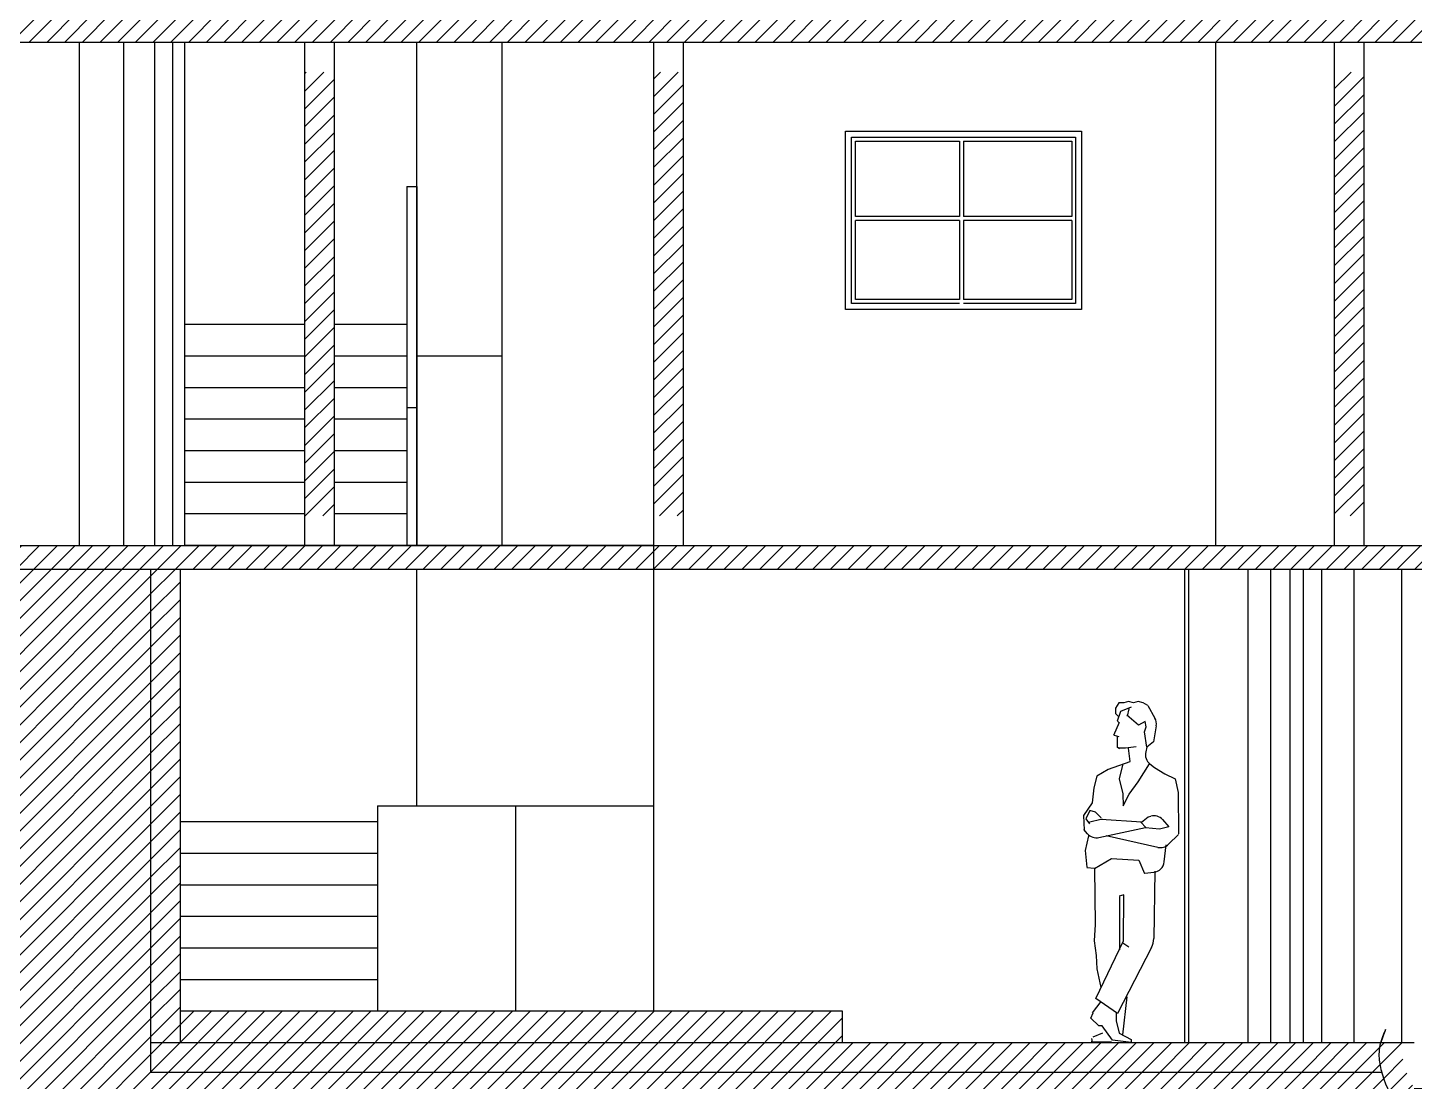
# Model space of a CAD drawing. Header units: millimetres. Extents: x -54.3 to 12.1, y 152.8 to 185.4.
# Drawn here: x -2.07 to 4.97, y 157.85 to 163.19 of the extents above; entities that cross this region are included whole.
import ezdxf

# ---------------------------------------------------------------- set-up
doc = ezdxf.new("R2010")
doc.units = ezdxf.units.MM
doc.header["$LTSCALE"] = 2
for name, color, linetype in [('AUXILIARES', 210, 'Continuous'), ('MUEBLES', 8, 'Continuous'), ('MUROS', 30, 'Continuous'), ('PISO EXTERIOR', 55, 'Continuous'), ('PISO INTERIOR', 41, 'Continuous'), ('VENTANAS', 170, 'Continuous')]:
    doc.layers.add(name, color=color, linetype=linetype)
pattern_1 = [(44.99999999999996, (-179.6608391449199, 34.28022411355022), (-0.04490128060534574, 0.04490128060534579), [])]

# ---------------------------------------------------------------- blocks, each defined once
blk = doc.blocks.new('hombre 2')
at = {"color": 0, "linetype": 'ByBlock', "lineweight": -2}
for p, q in [((-0.06185434528413225, 1.70757812739393), (-0.07821129507297542, 1.680351386667866)), ((-0.03731892060085329, 1.70757812739393), (-0.06185434528413225, 1.70757812739393)), ((-0.01278349591757433, 1.714384812575418), (-0.03731892060085329, 1.70757812739393)), ((0.01175192876570463, 1.70757812739393), (-0.01278349591757433, 1.714384812575418)), ((0.03628735344898359, 1.714384812575418), (0.01175192876570463, 1.70757812739393)), ((0.06082277813226256, 1.70757812739393), (0.03628735344898359, 1.714384812575418)), ((0.08535820281554152, 1.693964757030898), (0.06082277813226256, 1.70757812739393)), ((0.08554908531715455, 1.694374134398572), (0.1208552380177821, 1.62956772966362)), ((-0.07821129507297542, 1.680351386667866), (-0.07821129507297542, 1.65312464594183)), ((-0.07821129507297542, 1.65312464594183), (-0.06278063990981764, 1.635711904466802)), ((-0.06914241142069955, 1.616023895791074), (-0.05146721019656297, 1.664584877649304)), ((-0.05146721019656297, 1.664584877649304), (0.002655824059559109, 1.687107319791949)), ((0.03817062906517776, 1.593724212495118), (-0.02092687996994869, 1.644953214661541)), ((-0.01069512372839654, 1.677052228471382), (-0.02029040353596656, 1.639924370277157)), ((-0.08772548083399556, 1.54329880251953), (-0.05826043383632395, 1.608590668025755)), ((-0.06127390455199588, 1.607787075834921), (-0.06914241142069955, 1.614215813361682)), ((0.07165363701710703, 1.613412221170847), (0.03817062906517776, 1.593724212495118)), ((0.06847275126168029, 1.561178728765867), (0.07701091828940321, 1.5862909847298)), ((0.07935472884602746, 1.482828490158369), (0.06847275126168029, 1.561178728765867)), ((0.07701091828940321, 1.5862909847298), (0.07165363701710703, 1.613412221170847)), ((0.1273505194988047, 1.590999481373245), (0.1136748119967592, 1.508945236360859)), ((-0.08638976996741121, 1.54421768303763), (-0.06185434528413225, 1.537410997856142)), ((-0.07003282017853962, 1.537410997856142), (-0.07003282017853962, 1.482957516404042)), ((-0.06996059051687098, 1.485002979521965), (-0.05926257507110222, 1.476623102960474)), ((-0.02891594592318825, 1.476897859793837), (-0.0604877159059356, 1.476897859793837)), ((0.02520708833296226, 1.484405340508061), (-0.02891594592318825, 1.476897859793837)), ((-0.0153851873591293, 1.476897859793837), (-0.006364681649785098, 1.409330533365875)), ((0.07996480879620549, 1.483292746120469), (0.07414739869957998, 1.459084516829193)), ((0.1136748119967592, 1.508945236360859), (0.07935472884602746, 1.482828490158369)), ((-0.006359387316535958, 1.409057933893848), (-0.116814575446881, 1.369739943562053)), ((-0.116814575446881, 1.369739943562053), (-0.1728279918763747, 1.335086564450535)), ((-0.04101668474109488, 1.398853106214972), (-0.06061911031119394, 1.32168816257655)), ((0.03666389370735601, 1.307444494506257), (0.09408725234487747, 1.397848615976415)), ((0.09575890611020554, 1.397619663033765), (0.1185758870140035, 1.379957002886073)), ((0.1185758870140035, 1.379957002886073), (0.1710531028041089, 1.347135654242237)), ((0.1710531028041089, 1.347135654242237), (0.2239232297763749, 1.321811497571218)), ((-0.1894834964632821, 1.275817173856126), (-0.1979166799947052, 1.201081302523988)), ((-0.1728279918763747, 1.335086564450535), (-0.1894834964632821, 1.275817173856126)), ((-0.06061911031119394, 1.32168816257655), (-0.04202786358328581, 1.245536000868128)), ((-0.01049936161402343, 1.243883662095783), (0.03666389370735601, 1.307444494506257)), ((0.2239232297763749, 1.321811497571218), (0.2384033159765409, 1.253392576231647)), ((-0.1979166799947052, 1.201081302523988), (-0.2419895260231328, 1.135731010333046)), ((-0.04202786358328581, 1.245536000868128), (-0.0406670813306107, 1.18532241668953)), ((-0.0406670813306107, 1.18532241668953), (-0.01049936161402343, 1.243883662095783)), ((0.2384033159765409, 1.253392576231647), (0.2393711870470554, 1.185681800080232)), ((-0.2419895260231328, 1.135731010333046), (-0.2382316015778372, 1.062549774345968)), ((-0.2087665545801656, 1.16139161382003), (-0.2301956796693787, 1.119403921848317)), ((-0.1809756579800705, 1.152752997768431), (-0.2087665545801656, 1.16139161382003)), ((-0.1513431959426441, 1.124828169136549), (-0.1809756579800705, 1.152752997768431)), ((0.0522334924049801, 1.102327587792843), (0.08653515254070498, 1.129891562580582)), ((0.08653515254070498, 1.129891562580582), (0.1000089532557524, 1.13335220246401)), ((0.2393711870470554, 1.185681800080232), (0.2399461469354094, 1.110473831956)), ((-0.2208118627068245, 1.043859137411573), (-0.2394181233125607, 1.065321852258251)), ((-0.2301956796693787, 1.119403921848317), (-0.2114451952163279, 1.093688971741273)), ((-0.1459859146703195, 1.11839943160976), (-0.2157979862500667, 1.100117709268034)), ((-0.1628089647847446, 1.024513646283964), (0.07282554229541915, 1.075407249399518)), ((0.05230351496467733, 1.101566024034526), (-0.1513431959426441, 1.116189553084951)), ((0.04771328633148642, 1.1033320780314), (0.07717833332915802, 1.073197370874681)), ((0.07282554229541915, 1.075407249399518), (0.1436421041137237, 1.067773123586477)), ((0.1923027714547914, 1.078933893647331), (0.1438005886970188, 1.066416014009747)), ((0.1595497566520123, 1.115357306855998), (0.1923027714547914, 1.078933893647331)), ((0.2399461469354094, 1.110473831956), (0.2409140180059239, 1.042763055804585)), ((-0.2153677010117292, 1.033219866186357), (-0.2328090279629578, 0.9589560916463142)), ((0.135094413976077, 0.9745166040792128), (-0.1262309399787114, 1.032415067189248)), ((0.1684315365464215, 0.9011205109202365), (0.1780061916491604, 0.9873670145470044)), ((0.2406661355395556, 1.040161702383045), (0.1900297749894833, 0.9903495052543292)), ((-0.2328090279629578, 0.9589560916463142), (-0.2240164500847186, 0.8741035484101758)), ((-0.1853284490138378, 0.8678795661135723), (-0.09985260098707727, 0.917783989628532)), ((-0.09985260098707727, 0.917783989628532), (0.03977362201959522, 0.9104664893510801)), ((-0.22400132319828, 0.872098425115496), (-0.1853251843902797, 0.8688752213096507)), ((-0.1802682465760199, 0.5835076548018776), (-0.1836771104855188, 0.8698737924133866)), ((0.03977362201959522, 0.9104664893510801), (0.06776592334944098, 0.8413394228233813)), ((0.06917235714217895, 0.8434893082947781), (0.1147546551531775, 0.8480371655099646)), ((0.1200428687299109, 0.8545996735360006), (0.1151473178076685, 0.5132324176399834)), ((-0.03602729467093013, 0.7335816547383729), (-0.06109251539277238, 0.7277069936316991)), ((-0.05809301879656914, 0.725844646381546), (-0.05854682891319385, 0.4558276776144794)), ((-0.03837715911359396, 0.5011800613580704), (-0.03750096890613008, 0.7322733839083071)), ((-0.1847784994306778, 0.5009253669454949), (-0.1802682465760199, 0.5835076548018776)), ((-0.1757579937213336, 0.4258505598033082), (-0.1847784994306778, 0.5009253669454949)), ((-0.1793690256739353, 0.2081519653568193), (-0.03837715911359396, 0.5011800613580704)), ((-0.1712477408666473, 0.3582832333753458), (-0.1757579937213336, 0.4258505598033082)), ((0.1040205490687072, 0.4673897653909762), (-0.06872957483145115, 0.1324863303027541)), ((-0.0424396003050731, 0.4903629436131212), (-0.01192610891732215, 0.4700466149727731)), ((-0.1524053192634085, 0.2641915351800606), (-0.1712477408666473, 0.3582832333753458)), ((-0.021931370208506, 0.2171707895761017), (-0.04369532537722876, 0.02330417353454095)), ((-0.1535195914595135, 0.1928621258030319), (-0.1967126717174779, 0.1352043861098196)), ((-0.06872957483145115, 0.1324863303027541), (-0.1793690256739353, 0.2081519653568193)), ((-0.2042463485066435, 0.1092885379550523), (-0.1920250506042009, 0.1356061822052368)), ((-0.162894833686039, 0.06991252060359443), (-0.2042463485066435, 0.1092885379550523)), ((-0.07533676789179822, 0.1356061822052368), (-0.07533676789179822, 0.09462298047210993)), ((-0.07533676789179822, 0.09462298047210993), (-0.05959975415439089, 0.0319427895861395)), ((-0.2003958025921975, 0.006227839479066688), (-0.1980519920355448, -0.01325927114893943)), ((-0.1456510845908099, 0.03234458568155674), (-0.1943688611608536, 0.01185298481499331)), ((-0.1458184996305647, 0.06991252060359443), (-0.162894833686039, 0.06991252060359443)), ((-0.09475691250389673, -0.003013470715671929), (-0.1458184996305647, 0.06991252060359443)), ((-0.05959975415439089, 0.0319427895861395), (0, 0)), ((0, 0), (0.001171905278312124, -0.0146655574829424)), ((-0.2017351229102644, -0.01044669848099034), (-0.09844004337861634, -0.01145118871954764)), ((0.001171905278312124, -0.0146655574829424), (-0.09475691250389673, -0.003013470715671929))]:
    blk.add_line(p, q, dxfattribs=at)
for centre, radius, start, end in [((0.06816688406888716, 1.600863420611574), 0.06, 350.5376777919741, 28.58129161511006), ((0.1324865683163523, 1.445065198428296), 0.06, 166.4876290396352, 232.2564907090608), ((0.1149350234111921, 1.075238413827265), 0.06, 41.96281909703378, 104.4046110455504), ((-0.175475997362696, 1.083161291468315), 0.06, 220.9223722105922, 282.1878316119792), ((0.1479528858772028, 1.033122573914795), 0.06, 257.625075555078, 314.5299083712362), ((0.1087978836347361, 0.907740740554317), 0.06, 275.6976838622328, 353.6652482432664), ((0.0151473178076742, 0.5132324176399834), 0.1, 332.7143796046536, 0)]:
    blk.add_arc(centre, radius, start, end, dxfattribs=at)

msp = doc.modelspace()

# ---------------------------------------------------------------- hatches: boundary and pattern name
at = {"layer": 'MUROS'}
h = msp.add_hatch(dxfattribs=at)
h.set_pattern_fill('ANSI31', color=256, scale=0.02, angle=360, style=0)
h.set_pattern_definition([(44.99999999999996, (-179.6608391449199, 34.4302241135502), (-0.04490128060534574, 0.04490128060534579), [])])
h.paths.add_polyline_path([(-0.5111469133806068, 162.9691363535298), (-0.6611469133806409, 162.9691363535297), (-0.6611469133806409, 160.7191363535298), (-0.5111469133806636, 160.7191363535298)])
h.paths.add_polyline_path([(1.25776613071897, 162.9691363535298), (1.107766130718936, 162.9691363535298), (1.107766130718936, 160.7191363535298), (1.257766130719027, 160.7191363535298)])
h.paths.add_polyline_path([(4.710583284186576, 162.9691363535298), (4.560592054746699, 162.9691363535298), (4.560592054746699, 160.7191363535298), (4.710583284186576, 160.7191363535297)])
h.paths.add_polyline_path([(6.988929788577217, 162.9691363535298), (6.838995516076601, 162.9691363535298), (6.838995516076601, 160.7191363535298), (6.988929788577217, 160.7191363535297)])
h.paths.add_polyline_path([(8.557766130719038, 162.6691363535297), (8.707766130718959, 162.6691363535297), (8.707766130719016, 162.9691363535298), (8.557766130719038, 162.9691363535298)])
h = msp.add_hatch(dxfattribs=at)
h.set_pattern_fill('ANSI31', color=256, scale=0.02, angle=360, style=0)
h.set_pattern_definition(pattern_1)
h.paths.add_polyline_path([(-1.292233869280984, 160.4491363535298), (-1.442233869281075, 160.4491363535298), (-1.442233869281047, 158.0491363535298), (-1.292233869280984, 158.0491363535298)])
at = {"layer": 'PISO EXTERIOR'}
h = msp.add_hatch(dxfattribs=at)
h.set_pattern_fill('ANSI31', color=256, scale=0.02, angle=360, style=0)
h.set_pattern_definition(pattern_1)
edge = h.paths.add_edge_path()
edge.add_spline(control_points=[(10.3120351742381, 157.899136353524), (10.31326319519119, 157.8882055620318), (10.31423823907195, 157.8772486318043), (10.31649034554615, 157.8401497418412), (10.3164244295759, 157.8136478584555), (10.30712705535708, 157.75661832232), (10.29776973949154, 157.7248118541508), (10.25362585872349, 157.6634120810905), (10.21503194200405, 157.6375712354187), (10.14927743785417, 157.6170646878773), (10.12165288795241, 157.616198557018), (10.05472240282588, 157.6171341962039), (10.01801509822908, 157.6226352954907), (9.952726749241457, 157.628692330415), (9.928166035923049, 157.629187830686), (9.864168755689512, 157.6213046409285), (9.827926026041915, 157.6074756839995), (9.742709329035755, 157.5532513009838), (9.704914114231961, 157.5050821481401), (9.638795601754133, 157.3684157431636), (9.61087030269865, 157.2798833114416), (9.524220799134717, 157.1102255015238), (9.473854986633476, 157.0383657354954), (9.3111001896199, 156.8538027198082), (9.18230619618398, 156.7570809816344), (8.909449236321755, 156.6081898011767), (8.76676785151161, 156.5571923538648), (8.427693628838675, 156.4824525500204), (8.229701935114257, 156.4750558349063), (7.796781470346524, 156.4941618388841), (7.561269859475225, 156.527019291125), (7.204634053172093, 156.5662025553695), (7.085212390266541, 156.5776419828835), (6.845027614209265, 156.5905755677978), (6.720892299455635, 156.5904566689094), (6.483841945542927, 156.6007483129889), (6.372057765389421, 156.6100266823529), (6.155572457543336, 156.6609488460163), (6.04883430247056, 156.704555889012), (5.878115027458897, 156.8382927724721), (5.813162094061418, 156.9176099494009), (5.73149552611013, 157.0492498982635), (5.70686919322079, 157.0953457247125), (5.66171981052738, 157.1906925979223), (5.640705678188986, 157.2420338083698), (5.604357282915224, 157.3367512829988), (5.587381112552144, 157.3770866042032), (5.567125588856719, 157.407869785019), (5.562007641627041, 157.412193899955), (5.559880077821354, 157.4136800365844), (5.558427572778463, 157.4148579662404), (5.532049117544169, 157.4196203291256), (5.497457814119819, 157.4192159659197), (5.413867513545732, 157.411577669624), (5.365168347747691, 157.4050906701003), (5.257206492914143, 157.4073379528226), (5.199991239629149, 157.4185740186009), (5.096530392359135, 157.4675277343693), (5.05072733346875, 157.503734041313), (4.966692980817093, 157.592785672013), (4.926409191332844, 157.6470273763683), (4.854756313667302, 157.7632936233896), (4.823770901030933, 157.8240039764496), (4.803050585038081, 157.8903039371469), (4.801733391374048, 157.8947099417258), (4.800481750849343, 157.8991363535297)], knot_values=[0.1807807147034408, 0.1807807147034408, 0.1807807147034408, 0.1807807147034408, 0.2045218454406657, 0.2045218454406657, 0.260996545046611, 0.260996545046611, 0.3174712446525563, 0.3174712446525563, 0.3739459442585016, 0.3739459442585016, 0.4304206438644469, 0.4304206438644469, 0.5241822751401024, 0.5241822751401024, 0.6179439064157579, 0.6179439064157579, 0.7809841655566734, 0.7809841655566734, 1.046047609487548, 1.046047609487548, 1.311111053418423, 1.311111053418423, 1.539607129706889, 1.539607129706889, 1.959497331262166, 1.959497331262166, 2.379387532817443, 2.379387532817443, 2.960520668853423, 2.960520668853423, 3.649310473936705, 3.649310473936705, 3.993705376478346, 3.993705376478346, 4.338100279019987, 4.338100279019987, 4.644399079386835, 4.644399079386835, 4.950697879753683, 4.950697879753683, 5.222026212799909, 5.222026212799909, 5.357690379323021, 5.357690379323021, 5.493354545846134, 5.493354545846134, 5.629018712369247, 5.629018712369247, 5.701589826864622, 5.701589826864622, 5.774160941359997, 5.774160941359997, 5.897181744539334, 5.897181744539334, 6.020202547718671, 6.020202547718671, 6.143223350898007, 6.143223350898007, 6.266244154077344, 6.266244154077344, 6.389264957256681, 6.389264957256681, 6.512285760436018, 6.512285760436018, 6.521020780351538, 6.521020780351538, 6.521020780351538, 6.521020780351538], degree=3, periodic=0)
edge.add_line((4.800481750849327, 157.8991363535298), (-1.442233869281019, 157.8991363535298))
edge.add_line((-1.442233869281019, 157.8991363535298), (-1.442233869281075, 160.4491363535297))
edge.add_line((-1.442233869281075, 160.4491363535297), (-4.792233869280928, 160.4491363535297))
edge.add_line((-4.792233869280928, 160.4491363535297), (-4.792233869280928, 160.2491363535298))
edge.add_line((-4.792233869280928, 160.2491363535298), (-5.442233869280962, 160.2491363535298))
edge.add_line((-5.442233869280962, 160.2491363535298), (-11.69527205430634, 160.2491363535297))
edge.add_spline(control_points=[(-11.69527205430635, 160.2491363535297), (-11.42202020853384, 159.4103280525289), (-10.67189804776704, 157.1076585373899), (-6.655021600560207, 157.5435949159213), (-3.267819500344523, 158.7228101331312), (-1.471674893549917, 155.638394643517), (1.702054934880803, 157.7818741793214), (5.211663406404602, 156.0182452078335), (8.96883488740172, 152.8299384191217), (10.85771943704314, 155.5067183507404), (12.12521757173418, 157.6573417466409), (11.42237808398734, 157.8916095661575), (11.39979656428918, 157.8991363535297)], knot_values=[0, 0, 0, 0, 2.423270108643096, 6.652283006096489, 10.03744458770815, 11.74174904432096, 15.52786068124096, 18.07848251816318, 23.65062882629243, 25.94810610401523, 28.06861561205069, 28.139007036297, 28.139007036297, 28.139007036297, 28.139007036297], degree=3, periodic=0)
edge.add_line((11.39979656428909, 157.8991363535297), (10.31203517424104, 157.8991363535298))
at = {"layer": 'PISO INTERIOR'}
h = msp.add_hatch(dxfattribs=at)
h.set_pattern_fill('ANSI31', color=256, scale=0.02, angle=360, style=0)
h.set_pattern_definition(pattern_1)
edge = h.paths.add_edge_path()
edge.add_line((-4.142233869281064, 163.2691363535297), (8.707766130719016, 163.2691363535298))
edge.add_line((8.707766130719016, 163.1191363535297), (-3.992233869281087, 163.1191363535297))
h = msp.add_hatch(dxfattribs=at)
h.set_pattern_fill('ANSI31', color=256, scale=0.02, angle=360, style=0)
h.set_pattern_definition(pattern_1)
h.paths.add_polyline_path([(-5.092233869280996, 160.5691363535297), (8.707766130718959, 160.5691363535297), (8.707766130719016, 160.4491363535297), (-4.792233869280928, 160.4491363535298), (-4.792233869280984, 160.2491363535297), (-5.442233869280962, 160.2491363535297), (-5.442233869280962, 160.4091363535298), (-5.092233869280996, 160.4091363535298)])
h = msp.add_hatch(dxfattribs=at)
h.set_pattern_fill('ANSI31', color=256, scale=0.02, angle=360, style=0)
h.set_pattern_definition(pattern_1)
edge = h.paths.add_edge_path()
edge.add_spline(control_points=[(4.800481750849279, 157.8991363535298), (4.794944466568687, 157.9187188934185), (4.790690185973368, 157.9387008427814), (4.785820619221361, 157.9859774082086), (4.785742304470567, 158.0144154148298), (4.795244829404986, 158.0466409643164), (4.795583038492474, 158.0475582546771), (4.796168556387578, 158.0491363535301)], knot_values=[0.09466367689192301, 0.09466367689192301, 0.09466367689192301, 0.09466367689192301, 0.1333075906311139, 0.1333075906311139, 0.180686524285854, 0.180686524285854, 0.1807807147034109, 0.1807807147034109, 0.1807807147034109, 0.1807807147034109], degree=3, periodic=0)
edge.add_line((4.796168556387521, 158.0491363535298), (-1.442233869281075, 158.0491363535298))
edge.add_line((-1.442233869281075, 158.0491363535298), (-1.442233869281075, 157.8991363535298))
edge.add_line((-1.442233869281075, 157.8991363535298), (4.800481750849279, 157.8991363535298))
h.paths.add_polyline_path([(-1.292233869281041, 158.2091363535298), (-1.292233869280984, 158.0491363535298), (2.064277506003712, 158.0491363535298), (2.064277506003712, 158.2091363535297)])
edge = h.paths.add_edge_path()
edge.add_spline(control_points=[(10.16116966386928, 158.0491363535298), (10.19115033721342, 157.9166568310003), (10.24342469171503, 157.6856653037119), (9.875874602714156, 157.790005062178), (9.577948347197399, 157.6117292457176), (9.45131746682599, 157.087785277712), (8.51769616913483, 156.3915601791579), (7.322115555249034, 156.7684777559195), (6.075717141905862, 156.6831544553815), (5.777085335881132, 157.1858640985285), (5.645740072387888, 157.5969345964148), (5.3017165865406, 157.4868290775831), (5.042964991389304, 157.623380947109), (4.827289185413029, 158.0491363535298), (4.966081924202307, 158.0491363535298)], knot_values=[0, 0, 0, 0, 0.3008067445475859, 0.5244871661296457, 0.8716450832451823, 1.253422472758413, 2.071246764368008, 3.989983293756819, 4.861884081217715, 5.416224593885289, 5.659616434292749, 5.981439942675614, 6.234559217235292, 6.650937433603085, 6.650937433603085, 6.650937433603085, 6.650937433603085], degree=3, periodic=0)
edge.add_line((4.966081924202307, 158.0491363535298), (4.796168556387663, 158.0491363535298))
edge.add_spline(control_points=[(4.796168556387578, 158.0491363535301), (4.795583038492474, 158.0475582546771), (4.795244829404986, 158.0466409643164), (4.785742304470567, 158.0144154148298), (4.785820619221361, 157.9859774082086), (4.791184656498864, 157.9339002374416), (4.796973327235968, 157.9097496808106), (4.823770901030933, 157.8240039764496), (4.854756313667302, 157.7632936233896), (4.926409191332844, 157.6470273763683), (4.966692980817093, 157.592785672013), (5.05072733346875, 157.503734041313), (5.096530392359135, 157.4675277343693), (5.199991239629149, 157.4185740186009), (5.257206492914143, 157.4073379528226), (5.365168347747691, 157.4050906701003), (5.413867513545732, 157.411577669624), (5.497457814119819, 157.4192159659197), (5.532049117544169, 157.4196203291256), (5.558427572778463, 157.4148579662404), (5.559880077821354, 157.4136800365844), (5.562007641627041, 157.412193899955), (5.567125588856719, 157.407869785019), (5.587381112552144, 157.3770866042032), (5.604357282915224, 157.3367512829988), (5.640705678188986, 157.2420338083698), (5.66171981052738, 157.1906925979223), (5.70686919322079, 157.0953457247125), (5.73149552611013, 157.0492498982635), (5.813162094061418, 156.9176099494009), (5.878115027458897, 156.8382927724721), (6.04883430247056, 156.704555889012), (6.155572457543336, 156.6609488460163), (6.372057765389421, 156.6100266823529), (6.483841945542927, 156.6007483129889), (6.720892299455635, 156.5904566689094), (6.845027614209265, 156.5905755677978), (7.085212390266541, 156.5776419828835), (7.204634053172093, 156.5662025553695), (7.561269859475225, 156.527019291125), (7.796781470346524, 156.4941618388841), (8.229701935114257, 156.4750558349063), (8.427693628838675, 156.4824525500204), (8.76676785151161, 156.5571923538648), (8.909449236321755, 156.6081898011767), (9.18230619618398, 156.7570809816344), (9.3111001896199, 156.8538027198082), (9.473854986633476, 157.0383657354954), (9.524220799134717, 157.1102255015238), (9.61087030269865, 157.2798833114416), (9.638795601754133, 157.3684157431636), (9.704914114231961, 157.5050821481401), (9.742709329035755, 157.5532513009838), (9.827926026041915, 157.6074756839995), (9.864168755689512, 157.6213046409285), (9.928166035923049, 157.629187830686), (9.952726749241457, 157.628692330415), (10.01801509822908, 157.6226352954907), (10.05472240282588, 157.6171341962039), (10.12165288795241, 157.616198557018), (10.14927743785417, 157.6170646878773), (10.21503194200405, 157.6375712354187), (10.25362585872349, 157.6634120810905), (10.29776973949154, 157.7248118541508), (10.30712705535708, 157.75661832232), (10.3164244295759, 157.8136478584555), (10.31649034554615, 157.8401497418412), (10.31114884272537, 157.9281401755335), (10.29759733832784, 157.9892792816654), (10.28418419025362, 158.0491363535298)], knot_values=[0.094663676891923, 0.094663676891923, 0.094663676891923, 0.094663676891923, 0.09475786730948, 0.09475786730948, 0.14213680096422, 0.14213680096422, 0.18951573461896, 0.18951573461896, 0.3125365377982968, 0.3125365377982968, 0.4355573409776335, 0.4355573409776335, 0.5585781441569703, 0.5585781441569703, 0.681598947336307, 0.681598947336307, 0.8046197505156437, 0.8046197505156437, 0.9276405536949804, 0.9276405536949804, 1.000211668190356, 1.000211668190356, 1.072782782685731, 1.072782782685731, 1.208446949208844, 1.208446949208844, 1.344111115731957, 1.344111115731957, 1.479775282255069, 1.479775282255069, 1.751103615301295, 1.751103615301295, 2.057402415668143, 2.057402415668143, 2.363701216034991, 2.363701216034991, 2.708096118576632, 2.708096118576632, 3.052491021118273, 3.052491021118273, 3.741280826201555, 3.741280826201555, 4.322413962237535, 4.322413962237535, 4.742304163792812, 4.742304163792812, 5.162194365348089, 5.162194365348089, 5.390690441636555, 5.390690441636555, 5.65575388556743, 5.65575388556743, 5.920817329498305, 5.920817329498305, 6.08385758863922, 6.08385758863922, 6.177619219914876, 6.177619219914876, 6.271380851190531, 6.271380851190531, 6.327855550796476, 6.327855550796476, 6.384330250402422, 6.384330250402422, 6.440804950008367, 6.440804950008367, 6.497279649614312, 6.497279649614312, 6.63105931362669, 6.63105931362669, 6.63105931362669, 6.63105931362669], degree=3, periodic=0)
edge.add_line((10.28418419025356, 158.0491363535297), (10.16116966386925, 158.0491363535297))
at = {"layer": 'VENTANAS'}
h = msp.add_hatch(dxfattribs=at)
h.set_pattern_fill('AR-RROOF', color=256, scale=0.02, angle=360, style=0)
h.set_pattern_definition([(359.9999999999999, (-179.6608391449199, 41.31992001276558), (1.1176, 0.5079999999999995), [7.62, -1.016, 2.54, -0.508]), (359.9999999999999, (-178.9851991449199, 41.57392001276554), (-0.5079999999999997, 0.6756400000000002), [1.524, -0.16764, 3.048, -0.381]), (359.9999999999999, (-179.4068391449199, 41.75172001276559), (2.6416, 0.3403599999999987), [4.064, -0.7112, 2.032, -0.508])])
edge = h.paths.add_edge_path()
edge.add_spline(control_points=[(4.966081924202307, 158.0491363535298), (4.827289185413029, 158.0491363535298), (5.042964991389304, 157.623380947109), (5.3017165865406, 157.4868290775831), (5.645740072387888, 157.5969345964148), (5.777085335881132, 157.1858640985285), (6.075717141905862, 156.6831544553815), (7.322115555249034, 156.7684777559195), (8.51769616913483, 156.3915601791579), (9.45131746682599, 157.087785277712), (9.577948347197399, 157.6117292457176), (9.875874602714156, 157.790005062178), (10.24342469171503, 157.6856653037119), (10.19115033721342, 157.9166568310003), (10.16116966386928, 158.0491363535298)], knot_values=[0, 0, 0, 0, 0.4163782163677934, 0.6694974909274712, 0.9913209993103353, 1.234712839717796, 1.789053352385369, 2.660954139846266, 4.579690669235077, 5.397514960844672, 5.779292350357903, 6.126450267473439, 6.350130689055499, 6.650937433603085, 6.650937433603085, 6.650937433603085, 6.650937433603085], degree=3, periodic=0)
edge.add_line((10.16116966386922, 158.0491363535298), (4.966081924202335, 158.0491363535298))

# ---------------------------------------------------------------- linework, layer by layer
at = {"layer": 'AUXILIARES'}
msp.add_line((-1.442233869281019, 157.8991363535298), (4.800481750849279, 157.8991363535298), dxfattribs=at)
at = {"layer": 'MUEBLES'}
for p, q in [((-0.2922338692809845, 159.2491363535298), (-0.2922338692809845, 158.2091363535297)), ((-0.2922338692809276, 159.2491363535298), (1.107766130718993, 159.2491363535298)), ((0.4077661307190041, 159.2491363535298), (0.4077661307190041, 158.2091363535297)), ((1.107766130718993, 159.2491363535298), (1.107766130718993, 158.2091363535297)), ((2.064277506003712, 158.2091363535297), (2.064277506003712, 158.0491363535298))]:
    msp.add_line(p, q, dxfattribs=at)
at = {"layer": 'MUROS'}
for p, q in [((-1.804177640643367, 163.1191363535297), (-1.804177640643367, 160.5691363535297)), ((-1.580034975499622, 163.1191363535297), (-1.580034975499622, 160.5691363535297)), ((-1.422529291266336, 163.1191363535297), (-1.422529291266336, 160.5691363535297)), ((-1.331660587943567, 163.1191363535297), (-1.331660587943567, 160.5691363535297)), ((-1.271207268781133, 163.1191363535297), (-1.271207268781133, 160.5691363535297)), ((-0.6611469133806409, 163.1191363535297), (-0.6611469133806409, 160.5691363535297)), ((-0.5111469133806068, 163.1191363535297), (-0.5111469133806068, 160.5691363535297)), ((0.3388530866194159, 163.1191363535297), (0.3388530866194159, 160.5691363535297)), ((1.107766130718936, 163.1191363535297), (1.107766130718879, 160.5691363535297)), ((1.25776613071897, 163.1191363535297), (1.257766130719027, 160.5691363535297)), ((3.957766130718902, 163.1191363535297), (3.957766130718902, 160.5691363535298)), ((4.560592054746699, 163.1191363535297), (4.560592054746699, 160.5691363535298)), ((4.710583284186633, 163.1191363535297), (4.710583284186576, 160.5691363535298)), ((-0.1422338692810641, 162.3891363535297), (-0.1422338692810072, 160.5691363535298)), ((-0.1422338692810641, 162.3891363535297), (-0.0922338692810527, 162.3891363535297)), ((-0.0922338692810527, 162.3891363535297), (-0.0922338692810527, 160.5691363535298)), ((-0.1422338692810641, 161.2691363535297), (-0.0922338692810527, 161.2691363535297)), ((-1.442233869281075, 160.4491363535297), (-1.442233869281019, 157.8991363535298)), ((-1.292233869280984, 160.4491363535298), (-1.292233869280984, 158.0491363535297))]:
    msp.add_line(p, q, dxfattribs=at)
msp.add_open_spline([(4.796005705557626, 158.0491363535298), (4.85218160199198, 158.1991292283018), (4.795476649636974, 158.0474271274056), (4.785742304470567, 158.0144154148298), (4.785820619221361, 157.9859774082086), (4.791184656498864, 157.9339002374416), (4.796973327235968, 157.9097496808106), (4.823770901030933, 157.8240039764496), (4.854756313667302, 157.7632936233896), (4.926409191332844, 157.6470273763683), (4.966692980817093, 157.592785672013), (5.05072733346875, 157.503734041313), (5.096530392359135, 157.4675277343693), (5.199991239629149, 157.4185740186009), (5.257206492914143, 157.4073379528226), (5.365168347747691, 157.4050906701003), (5.413867513545732, 157.411577669624), (5.497457814119819, 157.4192159659197), (5.532049117544169, 157.4196203291256), (5.558427572778463, 157.4148579662404), (5.559880077821354, 157.4136800365844), (5.562007641627041, 157.412193899955), (5.567125588856719, 157.407869785019), (5.587381112552144, 157.3770866042032), (5.604357282915224, 157.3367512829988), (5.640705678188986, 157.2420338083698), (5.66171981052738, 157.1906925979223), (5.70686919322079, 157.0953457247125), (5.73149552611013, 157.0492498982635), (5.813162094061418, 156.9176099494009), (5.878115027458897, 156.8382927724721), (6.04883430247056, 156.704555889012), (6.155572457543336, 156.6609488460163), (6.372057765389421, 156.6100266823529), (6.483841945542927, 156.6007483129889), (6.720892299455635, 156.5904566689094), (6.845027614209265, 156.5905755677978), (7.085212390266541, 156.5776419828835), (7.204634053172093, 156.5662025553695), (7.561269859475225, 156.527019291125), (7.796781470346524, 156.4941618388841), (8.229701935114257, 156.4750558349063), (8.427693628838675, 156.4824525500204), (8.76676785151161, 156.5571923538648), (8.909449236321755, 156.6081898011767), (9.18230619618398, 156.7570809816344), (9.3111001896199, 156.8538027198082), (9.473854986633476, 157.0383657354954), (9.524220799134717, 157.1102255015238), (9.61087030269865, 157.2798833114416), (9.638795601754133, 157.3684157431636), (9.704914114231961, 157.5050821481401), (9.742709329035755, 157.5532513009838), (9.827926026041915, 157.6074756839995), (9.864168755689512, 157.6213046409285), (9.928166035923049, 157.629187830686), (9.952726749241457, 157.628692330415), (10.01801509822908, 157.6226352954907), (10.05472240282588, 157.6171341962039), (10.12165288795241, 157.616198557018), (10.14927743785417, 157.6170646878773), (10.21503194200405, 157.6375712354187), (10.25362585872349, 157.6634120810905), (10.29776973949154, 157.7248118541508), (10.30712705535708, 157.75661832232), (10.3164244295759, 157.8136478584555), (10.31649034554615, 157.8401497418412), (10.31114884272537, 157.9281401755335), (10.29759733832784, 157.9892792816654), (10.28418419025362, 158.0491363535298)], degree=3, knots=[0.09350553937461412, 0.09350553937461412, 0.09350553937461412, 0.09350553937461412, 0.09475786730948, 0.09475786730948, 0.14213680096422, 0.14213680096422, 0.18951573461896, 0.18951573461896, 0.3125365377982968, 0.3125365377982968, 0.4355573409776335, 0.4355573409776335, 0.5585781441569703, 0.5585781441569703, 0.681598947336307, 0.681598947336307, 0.8046197505156437, 0.8046197505156437, 0.9276405536949804, 0.9276405536949804, 1.000211668190356, 1.000211668190356, 1.072782782685731, 1.072782782685731, 1.208446949208844, 1.208446949208844, 1.344111115731957, 1.344111115731957, 1.479775282255069, 1.479775282255069, 1.751103615301295, 1.751103615301295, 2.057402415668143, 2.057402415668143, 2.363701216034991, 2.363701216034991, 2.708096118576632, 2.708096118576632, 3.052491021118273, 3.052491021118273, 3.741280826201555, 3.741280826201555, 4.322413962237535, 4.322413962237535, 4.742304163792812, 4.742304163792812, 5.162194365348089, 5.162194365348089, 5.390690441636555, 5.390690441636555, 5.65575388556743, 5.65575388556743, 5.920817329498305, 5.920817329498305, 6.08385758863922, 6.08385758863922, 6.177619219914876, 6.177619219914876, 6.271380851190531, 6.271380851190531, 6.327855550796476, 6.327855550796476, 6.384330250402422, 6.384330250402422, 6.440804950008367, 6.440804950008367, 6.497279649614312, 6.497279649614312, 6.63105931362669, 6.63105931362669, 6.63105931362669, 6.63105931362669], dxfattribs=at)
at = {"layer": 'PISO EXTERIOR'}
msp.add_spline([(-11.69527205430635, 160.2491363535297), (-10.62179265597653, 158.0766078725186), (-6.403515138959776, 157.7754685754183), (-3.019621909230217, 157.8681267828802), (-1.791222495696822, 156.6867341463443), (1.963508126856389, 157.1731899812176), (4.373952509971069, 156.3392657455131), (9.472969576541423, 154.092303477467), (11.00267461468112, 155.806480929758), (11.46617693481267, 157.8757141628425), (11.39979656428918, 157.8991363535297)], degree=3, dxfattribs=at)
at = {"layer": 'PISO INTERIOR'}
for p, q in [((8.707766130719016, 163.1191363535297), (-3.992233869281087, 163.1191363535297)), ((-0.09223386928099586, 160.5691363535297), (-0.0922338692810527, 163.1191363535297)), ((-0.6611469133806409, 161.6891363535297), (-1.271207268781133, 161.6891363535297)), ((-0.1422338692810072, 161.6891363535297), (-0.5111469133806068, 161.6891363535297)), ((-0.6611469133806409, 161.5291363535297), (-1.271207268781133, 161.5291363535297)), ((-0.1422338692810072, 161.5291363535297), (-0.5111469133806068, 161.5291363535297)), ((0.3388530866193591, 161.5291363535297), (-0.0922338692810527, 161.5291363535297)), ((-0.6611469133806409, 161.3691363535297), (-1.271207268781133, 161.3691363535297)), ((-0.1422338692810072, 161.3691363535297), (-0.5111469133806068, 161.3691363535297)), ((-0.6611469133806409, 161.2091363535297), (-1.271207268781133, 161.2091363535297)), ((-0.1422338692810072, 161.2091363535297), (-0.5111469133806068, 161.2091363535297)), ((-0.6611469133806409, 161.0491363535297), (-1.271207268781133, 161.0491363535297)), ((-0.1422338692810072, 161.0491363535297), (-0.5111469133806068, 161.0491363535297)), ((-0.6611469133806409, 160.8891363535297), (-1.271207268781133, 160.8891363535297)), ((-0.1422338692810072, 160.8891363535297), (-0.5111469133806068, 160.8891363535297)), ((-0.6611469133806409, 160.7291363535298), (-1.271207268781133, 160.7291363535298)), ((-0.1422338692810072, 160.7291363535298), (-0.5111469133806068, 160.7291363535298)), ((-5.092233869280996, 160.5691363535297), (8.707766130719016, 160.5691363535298)), ((1.107766130718936, 160.5691363535297), (-1.271207268781133, 160.5691363535297)), ((1.107766130718879, 160.5691363535297), (1.107766130718879, 159.2491363535298)), ((-4.792233869280984, 160.4491363535297), (8.707766130719016, 160.4491363535297)), ((-0.09223386928099586, 159.2491363535298), (-0.09223386928099586, 160.4491363535298)), ((-1.292233869280984, 159.1691363535298), (-0.2922338692809845, 159.1691363535298)), ((-1.292233869280984, 159.0091363535297), (-0.2922338692809845, 159.0091363535298)), ((-1.271207268781133, 159.0091363535298), (-0.2922338692809276, 159.0091363535298)), ((-1.292233869280984, 158.8491363535298), (-0.2922338692809276, 158.8491363535298)), ((-1.292233869280984, 158.6891363535298), (-0.2922338692809276, 158.6891363535298)), ((-1.292233869280984, 158.5291363535298), (-0.2922338692809276, 158.5291363535297)), ((-1.292233869280984, 158.3691363535298), (-0.2922338692809276, 158.3691363535298)), ((-1.292233869280984, 158.2091363535298), (2.064277506003656, 158.2091363535297)), ((-1.442233869281019, 158.0491363535298), (4.966081924201909, 158.0491363535298)), ((-1.271207268781133, 158.0491363535298), (-0.09223386928099586, 158.0491363535298)), ((-1.442233869281019, 157.8991363535298), (4.800481750849336, 157.8991363535298))]:
    msp.add_line(p, q, dxfattribs=at)
at = {"layer": 'VENTANAS'}
for p, q in [((2.112328377558491, 161.7962541839049), (2.112328377558491, 162.6389187811227)), ((2.112328377558491, 162.6389187811227), (3.248880108014326, 162.6389187811227)), ((3.248880108014326, 162.6389187811227), (3.248880108014326, 161.7962541839049)), ((2.132328377558473, 162.6189187811227), (2.660604242786427, 162.6189187811227)), ((2.132328377558473, 162.2375864825139), (2.132328377558473, 162.6189187811227)), ((2.660604242786427, 162.6189187811227), (2.660604242786427, 162.2375864825139)), ((2.680604242786409, 162.6189187811227), (2.680604242786409, 162.2375864825139)), ((2.680604242786409, 162.6189187811227), (3.228880108014344, 162.6189187811227)), ((3.228880108014344, 162.6189187811227), (3.228880108014344, 162.2375864825138)), ((2.660604242786427, 162.2375864825139), (2.132328377558473, 162.2375864825138)), ((2.13232837755853, 161.816254183905), (2.132328377558473, 162.2175864825139)), ((2.660604242786427, 162.2175864825139), (2.132328377558473, 162.2175864825139)), ((2.660604242786427, 162.2175864825139), (2.660604242786427, 161.816254183905)), ((3.228880108014344, 162.2375864825139), (2.680604242786409, 162.2375864825139)), ((3.228880108014344, 162.2175864825139), (2.680604242786409, 162.2175864825139)), ((2.680604242786409, 162.2175864825139), (2.680604242786409, 161.816254183905)), ((3.228880108014344, 162.2175864825139), (3.228880108014344, 161.816254183905)), ((2.660604242786427, 161.7962541839049), (2.112328377558491, 161.7962541839049)), ((2.660604242786427, 161.816254183905), (2.132328377558473, 161.816254183905)), ((3.228880108014344, 161.816254183905), (2.680604242786409, 161.816254183905)), ((3.248880108014326, 161.7962541839049), (2.680604242786409, 161.7962541839049)), ((3.800323737485904, 160.4491363535298), (3.800323737485961, 158.0491363535298)), ((3.820323737485943, 160.4491363535298), (3.820323737485943, 158.0491363535298)), ((4.121289336471499, 160.4491363535298), (4.121289336471442, 158.0491363535298)), ((4.237116834580284, 160.4491363535298), (4.237116834580284, 158.0491363535298)), ((4.335124922174053, 160.4491363535298), (4.335124922174053, 158.0491363535298)), ((4.40194847877526, 160.4491363535298), (4.40194847877526, 158.0491363535298)), ((4.495501662595608, 160.4491363535298), (4.495501662595608, 158.0491363535298)), ((4.660333306790527, 160.4491363535298), (4.660333306790527, 158.0491363535298)), ((4.900898315133553, 160.4491363535298), (4.900898315133553, 158.0491363535298))]:
    msp.add_line(p, q, dxfattribs=at)
msp.add_lwpolyline([(3.279097680421295, 162.6691363535298), (3.279097680421295, 161.766036611498), (2.082110805151466, 161.766036611498), (2.082110805151466, 162.6691363535298)], close=True, dxfattribs=at)

# ---------------------------------------------------------------- block references
msp.add_blockref('hombre 2', (3.529950184422184, 158.0638018213849))

doc.saveas('drawing.dxf')
